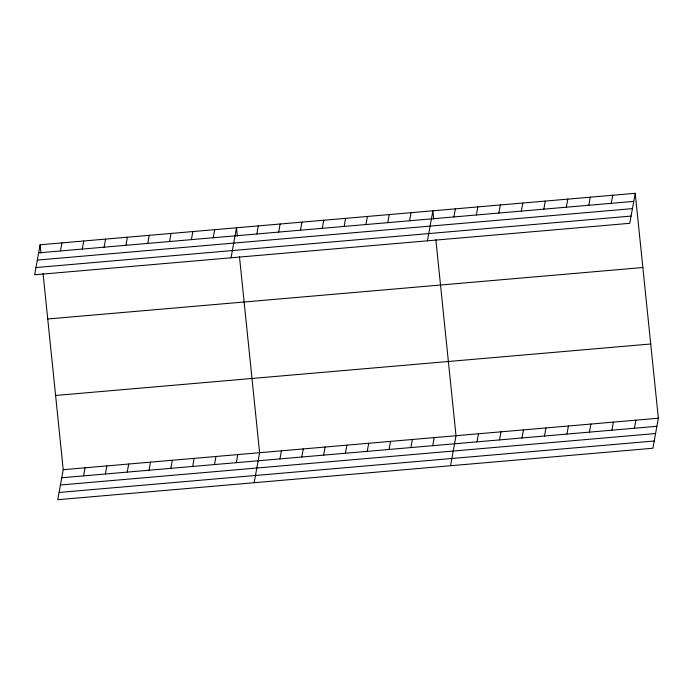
<?xml version="1.0" encoding="UTF-8"?>
<svg xmlns="http://www.w3.org/2000/svg" width="693" height="693" viewBox="0 0 693 693"><rect width="100%" height="100%" fill="white"/><g stroke="black" fill="none" stroke-linecap="round" stroke-linejoin="round"><path stroke-width="1.04" d="M40.107 244.768L34.65 274.783L629.772 223.311L635.23 193.295L40.107 244.768L40.956 253.014M60.456 250.961L61.928 242.879M82.276 249.073L83.749 240.991M43.07 273.631L63.228 469.689L57.77 499.705L652.893 448.232L658.35 418.217L635.23 193.295M104.097 247.184L105.57 239.102M83.576 475.883L85.048 467.801M125.918 245.296L127.391 237.214M105.397 473.995L106.869 465.913M147.739 243.416L149.212 235.334M127.217 472.106L128.69 464.024M169.56 241.528L171.032 233.446M149.038 470.218L150.511 462.136M191.381 239.639L192.853 231.557M170.868 468.329L172.332 460.247M213.21 237.751L214.674 229.669M192.689 466.441L194.153 458.359M231.038 257.796L236.495 227.78L237.344 236.027M214.509 464.561L215.973 456.479M256.852 233.974L258.316 225.892M236.33 462.673L237.794 454.591M278.673 232.086L280.137 224.004M254.166 482.718L259.615 452.702L239.466 256.644M300.493 230.206L301.957 222.124M279.972 458.896L281.436 450.814M322.314 228.318L323.778 220.235M301.793 457.008L303.257 448.925M344.135 226.429L345.599 218.347M323.614 455.119L325.078 447.037M365.956 224.541L367.42 216.459M345.435 453.231L346.898 445.149M387.777 222.652L389.241 214.57M367.255 451.342L368.719 443.26M409.598 220.764L411.062 212.682M389.076 449.462L390.549 441.38M427.434 240.817L432.882 210.793L433.731 219.04M410.897 447.574L412.37 439.492M453.898 216.935L455.37 208.853M432.718 445.686L434.19 437.604M476.386 214.986L477.849 206.904M450.554 465.731L456.011 435.715L435.854 239.657M498.865 213.046L500.337 204.963M477.018 441.857L478.491 433.775M521.344 211.105L522.817 203.023M499.506 439.908L500.97 431.826M543.832 209.156L545.296 201.074M521.985 437.967L523.458 429.885M566.311 207.216L567.784 199.134M544.473 436.018L545.937 427.936M588.799 205.267L590.263 197.184M566.952 434.078L568.416 425.996M611.278 203.326L612.742 195.244M589.431 432.129L590.904 424.047M611.919 430.188L613.383 422.106M634.398 428.239L635.871 420.157M38.635 252.85L633.757 201.377M37.318 260.083L632.44 208.619M35.967 267.541L631.089 216.077M47.739 318.988L642.861 267.524M55.596 395.46L650.718 343.997M63.228 469.689L658.35 418.217M61.755 477.772L656.877 426.299M60.438 485.005L655.569 433.541M59.087 492.463L654.209 440.999"/></g></svg>
